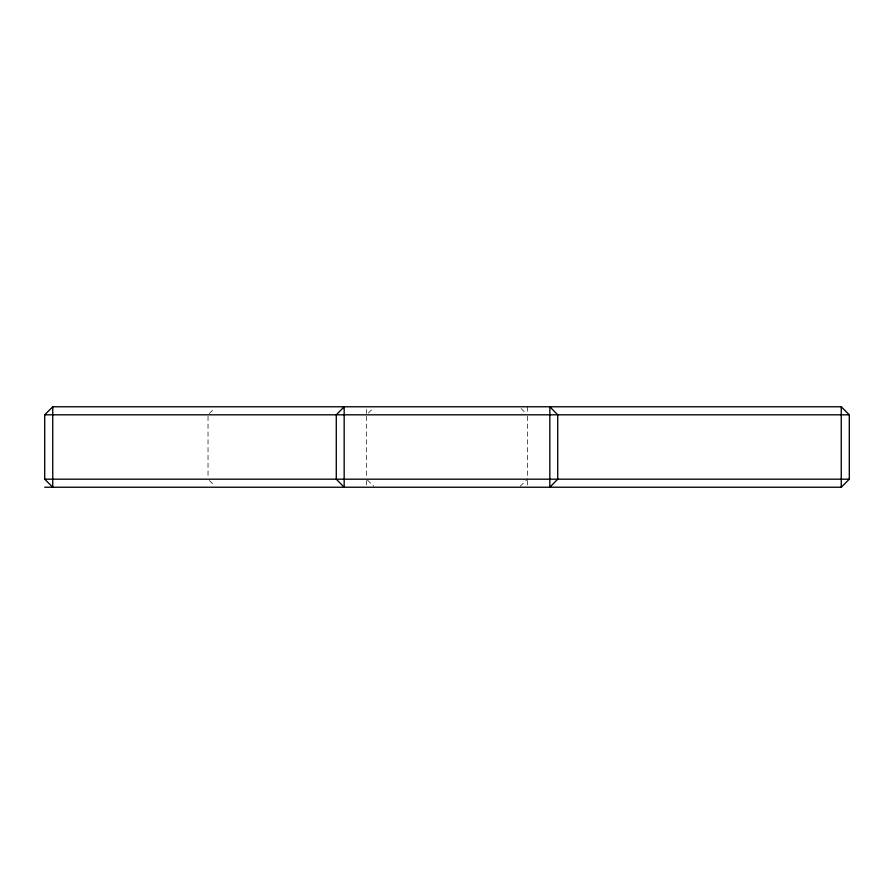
<?xml version="1.0" encoding="UTF-8"?>
<svg xmlns="http://www.w3.org/2000/svg" width="894" height="894" viewBox="0 0 894 894"><rect width="100%" height="100%" fill="white"/><g stroke="black" fill="none" stroke-linecap="round" stroke-linejoin="round"><path stroke-width="0.67" stroke-dasharray="4.47 3.35" d="M209.375 413.475L213.845 409.005M368.362 413.028L372.921 408.558M520.163 486.336L526.544 480.078M521.079 408.558L525.638 413.028M367.456 480.078L373.837 486.336M209.375 480.525L213.845 484.995M527.46 406.77L527.46 413.475M527.46 416.191L527.46 479.184M527.46 480.525L527.46 485.889M366.54 409.452L366.54 413.475M366.54 416.191L366.54 477.809M366.54 480.525L366.54 485.889M208.034 416.191L208.034 477.809"/><path stroke-width="1.34" d="M52.746 406.77L52.746 487.23L44.7 479.184L44.7 414.816L52.746 406.77L841.254 406.77L849.3 414.816L849.3 479.184L841.254 487.23L44.7 487.23M44.7 414.816L849.3 414.816M44.7 479.184L849.3 479.184M841.254 406.77L841.254 487.23M344.168 406.77L336.278 414.816L336.278 479.184L344.168 487.23L344.168 406.77M557.722 479.184L549.832 487.23L549.832 406.77L557.722 414.816L557.722 479.184"/></g></svg>
